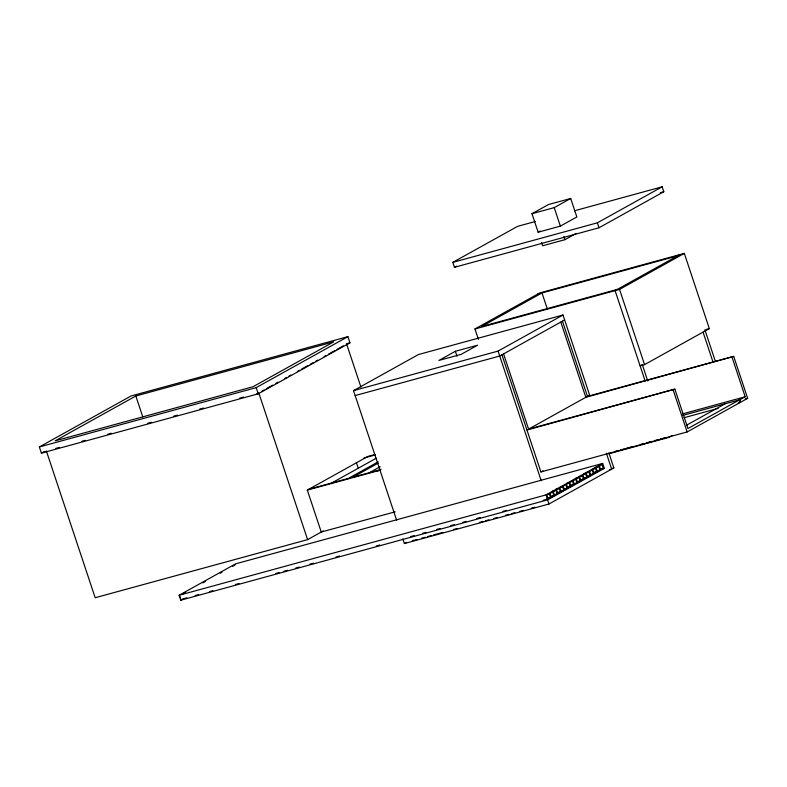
<?xml version="1.0" encoding="UTF-8"?>
<svg xmlns="http://www.w3.org/2000/svg" width="787" height="787" viewBox="0 0 787 787"><rect width="100%" height="100%" fill="white"/><g stroke="black" fill="none" stroke-linecap="round" stroke-linejoin="round"><path stroke-width="1.18" d="M39.35 446.957L131.035 395.979L347.893 336.659L349.94 342.827L258.254 393.805L41.406 453.125L39.35 446.957L256.208 387.637L347.893 336.659M135.836 395.989L55.159 440.848L253.06 386.712L333.737 341.853L135.836 395.989L142.811 416.962M41.406 453.125L43.531 451.935M43.629 452.515L45.459 451.492M531.982 213.71L548.45 204.551L570.693 198.472L576.851 216.966L560.374 226.125L538.131 232.204L531.982 213.71L554.225 207.63L570.693 198.472M574.48 210.788L662.172 186.804L663.805 191.743L599.025 227.758L454.453 267.305L452.81 262.366L517.6 226.351L535.376 221.491M454.453 267.305L456.578 266.124M538.131 232.204L540.197 231.063M256.031 394.415L258.775 392.89L307.599 539.636L95.188 597.736L46.374 450.99M261.992 391.1L264.137 389.909M266.281 388.719L272.705 385.138M275.922 383.358L278.067 382.167M284.491 378.586L286.635 377.396M288.77 376.206L290.915 375.015M297.348 371.444L299.483 370.254M301.628 369.064L308.061 365.493M310.196 364.292L313.413 362.512M315.557 361.322L317.702 360.131M324.126 356.55L326.271 355.36M328.415 354.17L334.839 350.599M336.984 349.408L343.407 345.837M541.574 242.534L542.646 245.77L564.889 239.691L576.212 233.395M452.81 262.366L597.382 222.829L662.172 186.804M396.638 520.246L353.52 390.637L418.418 354.553L562.99 315.007L589.66 395.163L526.956 430.027L674.843 389.112L687.946 428.522L739.554 399.826L740.4 402.344M478.427 339.374L474.964 328.966L539.744 292.941L684.316 253.394L709.343 328.622L644.563 364.637L640.116 365.857L642.31 364.637L647.731 380.938M455.368 351.287L438.9 360.446L461.143 354.357L477.611 345.198L455.368 351.287L457.011 356.216M353.52 390.637L498.092 351.091L562.99 315.007M679.87 254.614L615.09 290.629L645.153 380.997M564.633 319.945L499.735 356.029L355.163 395.576M474.964 328.966L619.536 289.419L684.316 253.394M395.153 511.825L321.263 532.032L307.314 490.104L367.824 456.47L374.858 454.542M331.76 482.952L376.265 458.211M378.104 461.9L348.444 478.388L308.966 489.189M378.321 463.041L352.891 477.178L380.692 469.573M369.575 472.613L380.17 466.721M377.809 470.951L380.987 469.19M179.121 595.257L235.677 563.817L602.665 463.435L604.298 468.363L547.752 499.804L180.764 600.196L179.121 595.257L546.109 494.875L602.665 463.435M183.017 593.88L185.683 592.404M202.78 582.892L205.446 581.416M220.144 573.241L221.914 572.257M232.431 566.414L235.097 564.928M180.764 600.196L182.899 599.005M307.599 539.636L323.3 530.9M560.797 322.08L585.813 397.297L733.7 356.383L747.65 398.311L687.14 431.955L540.905 471.954L501.929 354.799M402.836 538.888L404.39 543.551L406.515 542.371M540.905 471.954L542.941 470.823M549.375 493.852L546.709 495.328L547.939 499.027L550.605 497.551L549.375 493.852L547.004 494.492M554.53 495.367L557.196 493.882L555.966 490.183L553.3 491.668L554.53 495.367L552.159 496.017M559.262 488.353L556.596 489.839L557.826 493.538L560.492 492.052L559.262 488.353L555.711 489.327M561.121 491.708L563.787 490.222L562.548 486.523L559.891 487.999L561.121 491.708L557.57 492.672M567.702 488.038L570.368 486.563L569.139 482.864L566.473 484.339L567.702 488.038L564.151 489.012M574.294 484.379L576.96 482.893L575.73 479.194L573.064 480.68L574.294 484.379L570.742 485.353M579.025 477.365L576.359 478.85L577.589 482.549L580.255 481.064L579.025 477.365L575.474 478.339M580.885 480.719L583.551 479.234L582.321 475.535L579.655 477.011L580.885 480.719L577.333 481.683M584.18 478.88L586.846 477.404L585.607 473.705L582.951 475.181L584.18 478.88L580.629 479.854M587.466 477.05L590.132 475.574L588.902 471.866L586.236 473.351L587.466 477.05L583.915 478.024M592.198 470.036L589.532 471.521L590.762 475.22L593.428 473.735L592.198 470.036L589.827 470.685M595.493 468.206L592.827 469.691L594.057 473.39L596.723 471.905L595.493 468.206L593.123 468.855M598.789 466.376L596.123 467.862L597.353 471.561L600.019 470.075L598.789 466.376L595.238 467.35M551.234 497.197L553.9 495.712L552.671 492.013L550.005 493.498L551.234 497.197L547.683 498.171M567.073 488.393L564.417 489.868L563.177 486.169L565.843 484.694L567.073 488.393L563.522 489.366M570.998 486.209L573.664 484.723L572.434 481.024L569.768 482.51L570.998 486.209L567.447 487.183M603.314 468.245L600.648 469.721L599.419 466.022L602.085 464.546L603.314 468.245L599.763 469.219M686.49 425.246L725.102 403.78M664.317 438.615L665.782 437.798M404.39 543.551L548.962 504.005L613.86 467.921L608.872 452.909M671.95 435.624L668.763 437.395L608.863 453.784M682.772 415.388L739.691 399.816L745.181 396.756L732.058 357.298M660.254 192.707L663.805 191.743M346.388 343.801L349.94 342.827M348.848 343.437L346.624 344.047L360.928 387.056M537.551 294.161L677.676 255.834M617.283 289.409L481.605 326.526L541.997 292.951L547.388 309.153M55.808 448.403L59.35 447.439M81.769 441.3L85.311 440.336M107.73 434.198L111.272 433.234M147.858 423.229L151.399 422.255M173.819 416.126L177.36 415.162M199.78 409.024L203.321 408.06M239.897 398.055L243.439 397.081M706.008 329.537L709.343 328.622M733.7 356.383L587.466 396.382L562.439 321.165M363.958 457.985L375.301 454.886M674.843 389.112L528.598 429.112L503.572 353.884M307.314 490.104L380.032 470.213M682.614 413.873L745.181 396.756M745.289 398.96L747.65 398.311M684.07 417.72L718.187 408.384M738.167 402.924L740.508 402.275L739.691 399.816M614.598 451.59L618.139 450.626M620.5 449.977L624.042 449.013M626.403 448.364L632.295 446.75M640.559 444.498L644.091 443.524M646.452 442.884L649.993 441.91M654.715 440.622L658.257 439.658M660.608 439.008L664.149 438.034M585.351 472.839L588.902 471.866M601.937 469.013L604.298 468.363M583.246 474.354L585.607 473.705M596.467 471.049L600.019 470.075M579.95 476.184L582.321 475.535M593.801 472.525L596.172 471.885M594.352 472.554L596.723 471.905M611.637 468.531L613.86 467.921M589.876 474.709L593.428 473.735M609.443 469.75L611.666 469.141L606.344 453.155M573.359 479.844L575.73 479.194M586.581 476.538L590.132 475.574M583.295 478.368L586.846 477.404M566.768 483.503L569.139 482.864M579.999 480.208L583.551 479.234M576.704 482.038L580.255 481.064M560.187 487.173L562.548 486.523M573.408 483.867L576.96 482.893M570.113 485.697L573.664 484.723M552.415 491.157L555.966 490.183M566.817 487.527L570.368 486.563M560.236 491.196L563.787 490.222M556.94 493.026L560.492 492.052M553.645 494.856L557.196 493.882M550.349 496.686L553.9 495.712M547.054 498.515L550.605 497.551M183.322 598.769L186.873 597.795M195.156 595.533L198.708 594.559M209.362 591.647L212.913 590.673M235.411 584.515L238.963 583.551M275.657 573.507L279.208 572.543M283.95 571.244L287.501 570.27M295.784 568.007L299.335 567.034M309.989 564.122L313.541 563.148M336.039 556.989L339.591 556.025M376.284 545.981L379.836 545.017M410.617 536.596L414.169 535.622M422.452 533.35L426.003 532.386M436.657 529.464L440.208 528.5M450.862 525.578L454.414 524.614M462.707 522.342L466.258 521.378M476.912 518.456L480.464 517.492M502.952 511.334L506.503 510.36M543.207 500.325L546.758 499.352M412.211 540.797L416.933 539.498M421.655 538.21L425.187 537.246M427.548 536.596L431.089 535.632M433.45 534.983L442.884 532.406M453.509 529.494L457.04 528.53M479.46 522.401L483.002 521.427M485.363 520.787L488.894 519.813M493.616 518.525L497.158 517.561M505.411 515.298L508.953 514.334M511.314 513.685L514.855 512.711M519.577 511.422L523.109 510.458M531.373 508.195L534.914 507.231M704.896 329.842L715.353 361.282M703.086 332.222L713.16 362.502M673.19 390.027L687.14 431.955M597.382 222.829L599.025 227.758M619.536 289.419L644.563 364.637M554.225 207.63L560.374 226.125M563.817 236.454L564.889 239.691M546.109 494.875L547.752 499.804M498.092 351.091L541.21 480.7M547.408 499.342L548.962 504.005M356.354 462.589L358.282 468.373M256.208 387.637L258.254 393.805M180.026 596.644L180.646 598.494"/></g></svg>
